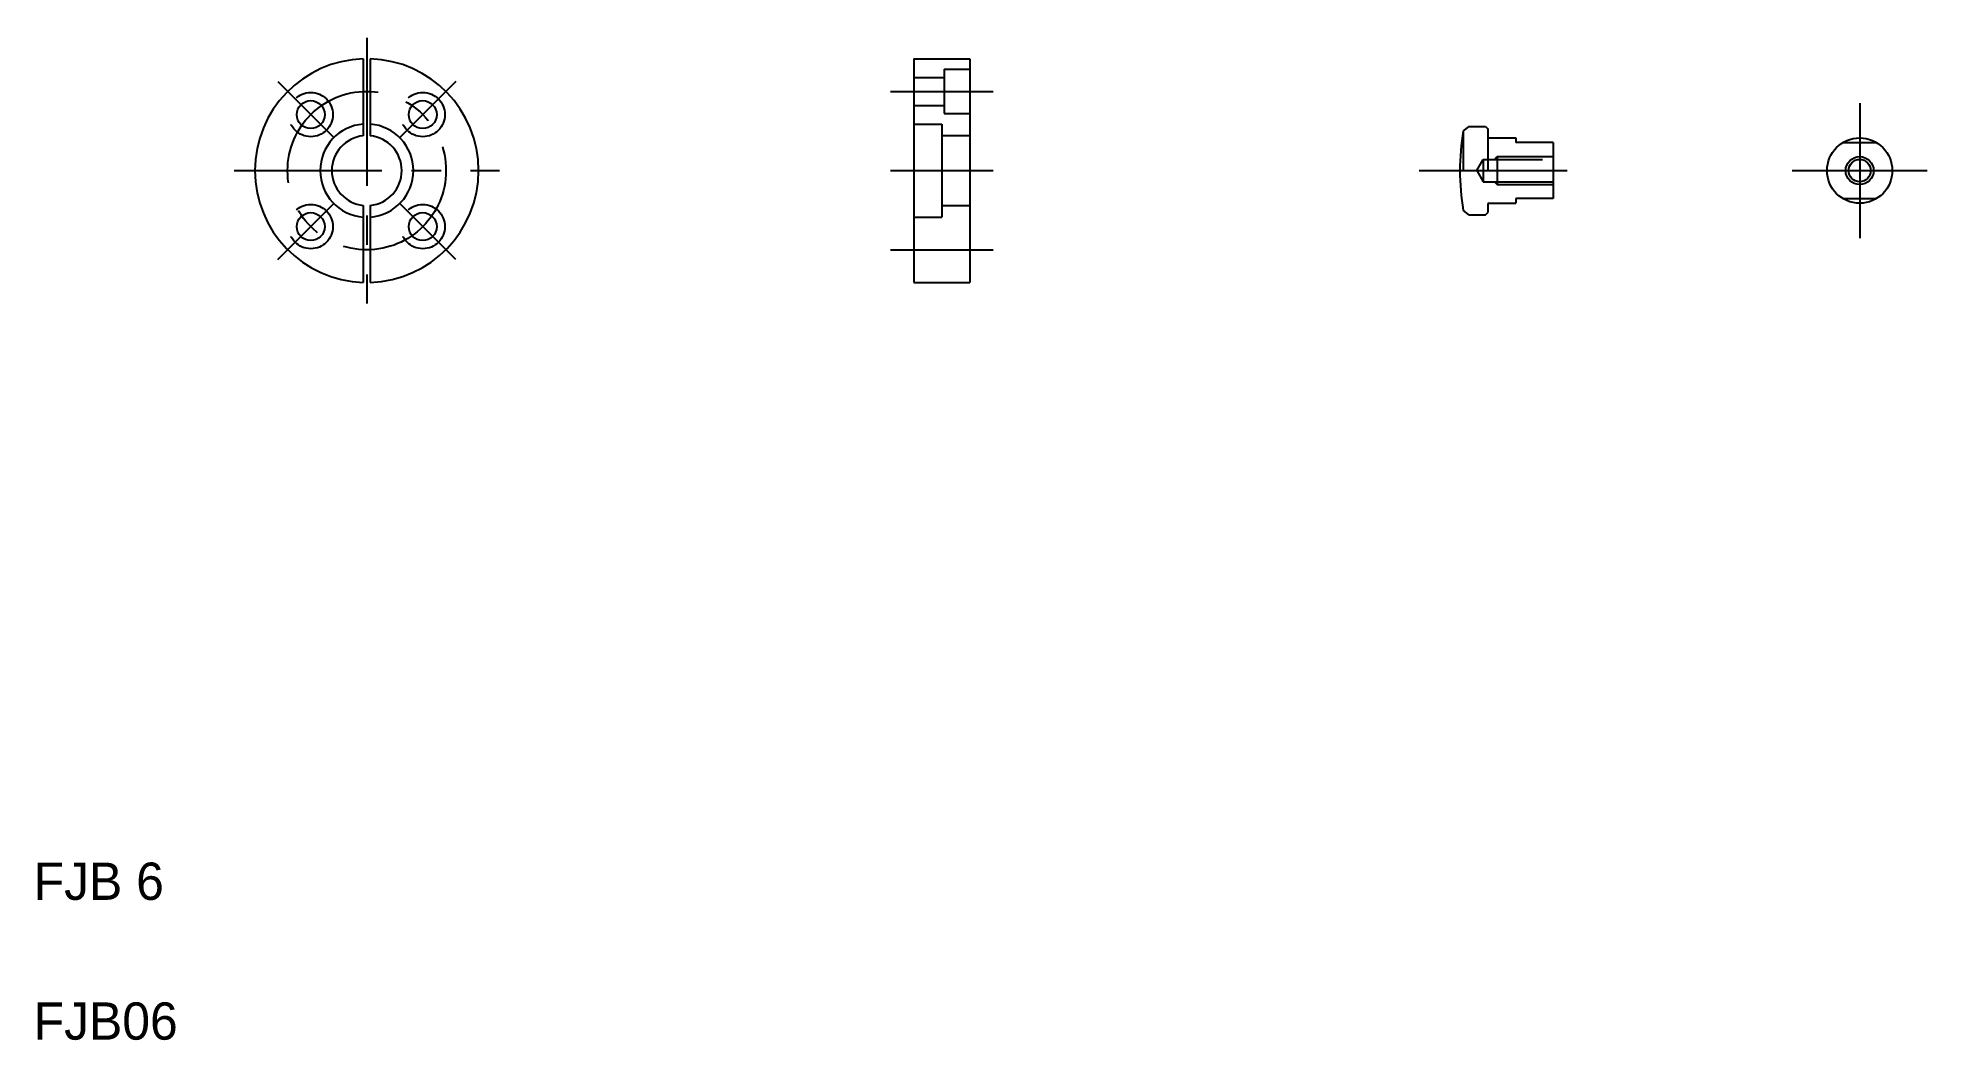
# Model space of a CAD drawing. Extents: x 70 to 475, y 20 to 235.
import ezdxf

# ---------------------------------------------------------------- set-up
doc = ezdxf.new("R2010")
doc.units = 0
doc.linetypes.add('CENTER', pattern=[50.8, 31.75, -6.35, 6.35, -6.35])
doc.linetypes.add('DASHED', pattern=[19.05, 12.7, -6.35])
doc.layers.get('0').update_dxf_attribs({"linetype": 'CONTINUOUS'})
doc.layers.add('CENTER', color=1, linetype='CENTER')

msp = doc.modelspace()

# ---------------------------------------------------------------- linework, layer by layer
at = {"color": 7, "linetype": 'CONTINUOUS'}
for p, q in [((139.44, 230.49), (139.44, 213.96)), ((140.94, 230.49), (140.94, 213.96)), ((257.64, 230.5), (257.64, 182.5)), ((257.64, 230.5), (269.64, 230.5)), ((269.64, 230.5), (269.64, 182.5)), ((376.76, 216), (375.58, 215)), ((375.58, 215), (375.58, 206.5)), ((376.76, 216), (380.38, 216)), ((380.38, 216), (380.88, 215.5)), ((380.88, 215.5), (380.88, 206.5)), ((381.08, 213.5), (386.88, 213.5)), ((386.88, 213.5), (386.88, 212.5)), ((394.88, 212.5), (386.88, 212.5)), ((394.88, 212.5), (394.88, 200.5)), ((457.07, 212.5), (464.28, 212.5)), ((263.64, 206.5), (263.64, 196.5)), ((378.49, 206.5), (379.88, 204.1)), ((379.88, 206.5), (379.88, 204.1)), ((379.88, 204.1), (394.88, 204.1)), ((139.44, 199.04), (139.44, 182.51)), ((140.94, 199.04), (140.94, 182.51)), ((263.64, 199), (269.64, 199)), ((380.88, 199.3), (380.88, 197.5)), ((381.08, 199.5), (386.88, 199.5)), ((394.88, 200.5), (386.88, 200.5)), ((386.88, 200.5), (386.88, 199.5)), ((457.07, 200.5), (464.28, 200.5)), ((257.64, 196.5), (263.64, 196.5)), ((376.76, 197), (375.58, 198)), ((376.76, 197), (380.38, 197)), ((380.38, 197), (380.88, 197.5)), ((257.64, 182.5), (269.64, 182.5))]:
    msp.add_line(p, q, dxfattribs=at)
at = {"color": 3, "linetype": 'DASHED'}
for p, q in [((264.14, 228.25), (264.14, 218.75)), ((264.14, 228.25), (269.64, 228.25)), ((257.64, 226.5), (264.14, 226.5)), ((257.64, 220.5), (264.14, 220.5)), ((257.64, 218.5), (257.64, 218.5)), ((257.64, 216.5), (263.64, 216.5)), ((263.64, 216.5), (263.64, 205)), ((264.14, 218.75), (269.64, 218.75)), ((263.64, 214), (269.64, 214)), ((378.49, 206.5), (379.88, 208.9)), ((379.88, 208.9), (394.88, 208.9)), ((379.88, 208.9), (379.88, 206.5)), ((382.28, 208.9), (382.88, 209.5)), ((382.88, 209.5), (394.88, 209.5)), ((382.88, 209.5), (382.88, 206.5))]:
    msp.add_line(p, q, dxfattribs=at)
for p, q in [((257.64, 206.5), (257.64, 206.5)), ((382.88, 206.5), (382.88, 203.5))]:
    msp.add_line(p, q)
at = {"color": 3, "linetype": 'CONTINUOUS'}
for p, q in [((382.28, 204.1), (382.88, 203.5)), ((382.88, 203.5), (394.88, 203.5))]:
    msp.add_line(p, q, dxfattribs=at)
at = {"color": 3, "linetype": 'DASHED'}
for centre in [(128.17, 218.52), (152.21, 218.52), (128.17, 194.48), (152.21, 194.48)]:
    msp.add_circle(centre, 4.75, dxfattribs=at)
at = {"color": 7, "linetype": 'CONTINUOUS'}
for centre, radius in [((128.17, 218.52), 3), ((152.21, 218.52), 3), ((460.68, 206.5), 7), ((460.68, 206.5), 2.4), ((128.17, 194.48), 3), ((152.21, 194.48), 3)]:
    msp.add_circle(centre, radius, dxfattribs=at)
at = {"color": 3, "linetype": 'CONTINUOUS'}
msp.add_circle((460.68, 206.5), 3, dxfattribs=at)
at = {"color": 7, "linetype": 'CONTINUOUS'}
for centre, radius, start, end in [((140.19, 206.5), 24, 91.7908, 268.2092), ((140.19, 206.5), 24, 271.7908, 88.2092), ((140.19, 206.5), 10, 94.3012, 265.6988), ((140.19, 206.5), 10, 274.3012, 85.6988), ((424.85, 206.5), 50, 170.2122, 189.7878), ((140.19, 206.5), 7.5, 95.7392, 264.2608), ((140.19, 206.5), 7.5, 275.7392, 84.2608), ((381.08, 213.7), 0.2, 180, 270), ((381.08, 199.3), 0.2, 90.0002, 180)]:
    msp.add_arc(centre, radius, start, end, dxfattribs=at)
at = {"layer": 'CENTER', "color": 1, "linetype": 'CENTER'}
for p, q in [((140.19, 235), (140.19, 178)), ((121.1, 225.59), (133.12, 213.57)), ((159.28, 225.59), (147.26, 213.57)), ((252.64, 223.5), (274.64, 223.5)), ((460.68, 221), (460.68, 192)), ((111.69, 206.5), (168.69, 206.5)), ((252.64, 206.5), (274.64, 206.5)), ((366.11, 206.5), (399.51, 206.5)), ((446.18, 206.5), (475.18, 206.5)), ((121.1, 187.41), (133.12, 199.43)), ((159.28, 187.41), (147.26, 199.43)), ((252.64, 189.5), (274.64, 189.5))]:
    msp.add_line(p, q, dxfattribs=at)
msp.add_circle((140.19, 206.5), 17, dxfattribs=at)

# ---------------------------------------------------------------- texts
at = {"color": 7, "linetype": 'CONTINUOUS'}
for s, p in [('FJB 6', (68.69, 50)), ('FJB06', (68.69, 20))]:
    msp.add_text(s, height=8, dxfattribs=at).set_placement(p)

doc.saveas('drawing.dxf')
